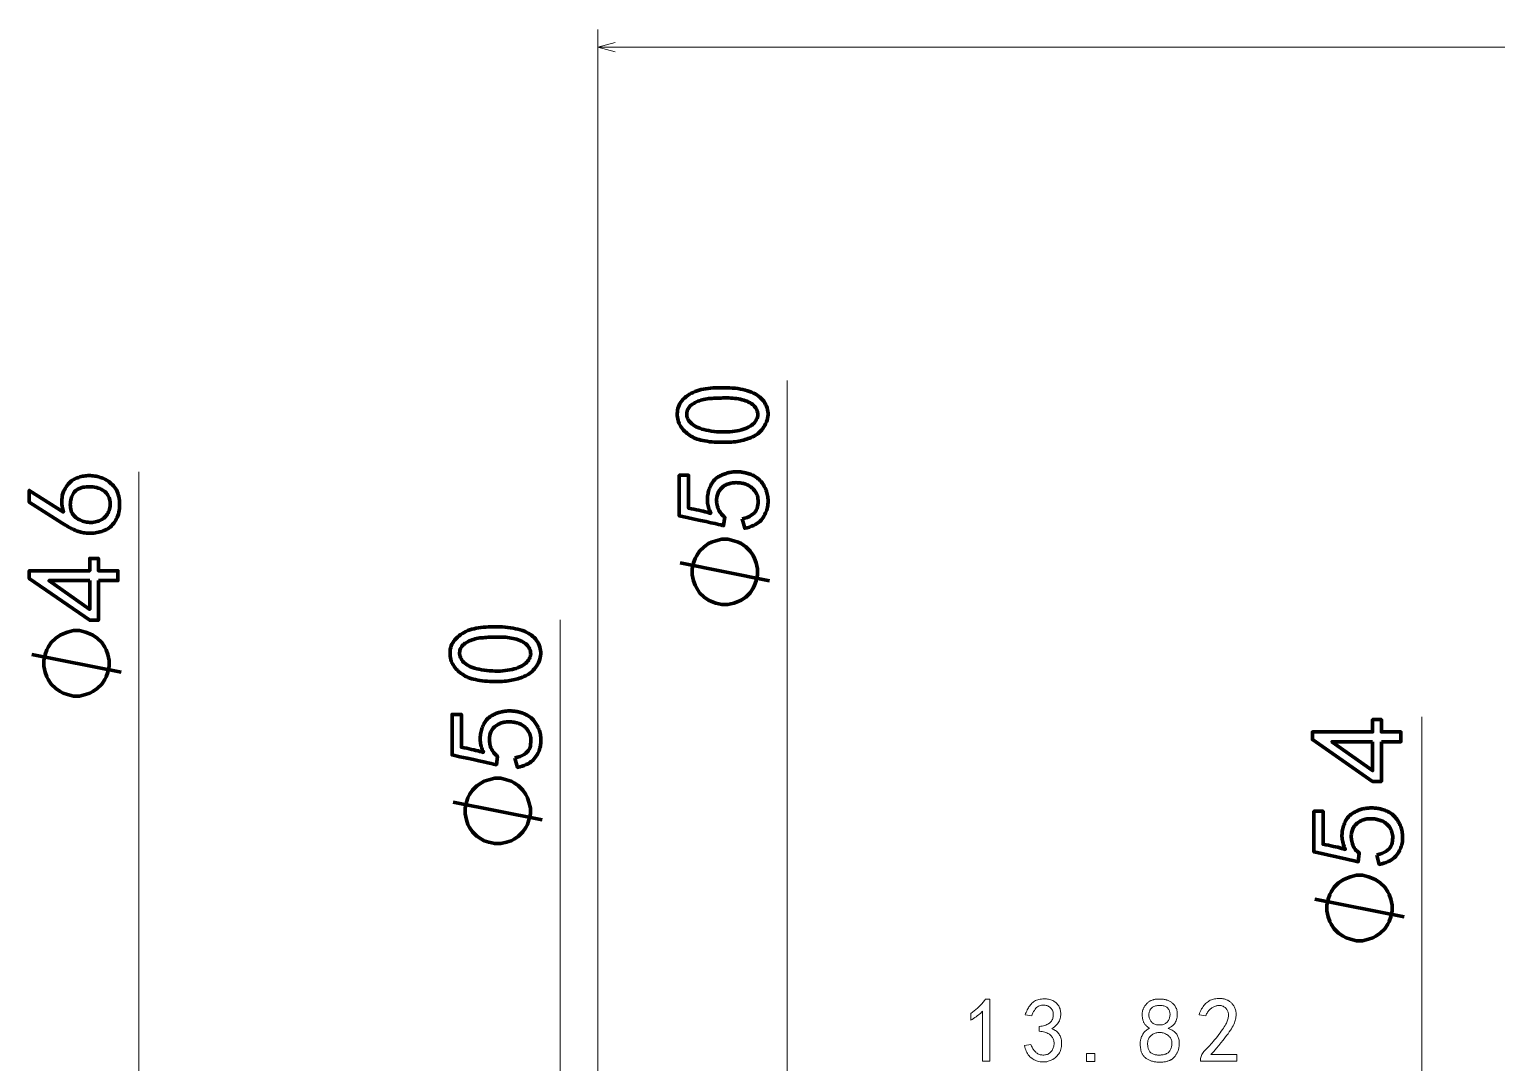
# Model space of a CAD drawing. Extents: x 28 to 1105, y 59 to 824.
# Drawn here: x 28.2 to 192.8, y 533.9 to 649.8 of the extents above; entities that cross this region are included whole.
import ezdxf

# ---------------------------------------------------------------- set-up
doc = ezdxf.new("R2010")
doc.units = 0

msp = doc.modelspace()

# ---------------------------------------------------------------- linework, layer by layer
at = {"color": 7, "lineweight": 13}
for p, q in [((92.01, 503.93), (92.01, 649.84)), ((92.01, 647.84), (342.01, 647.84)), ((113.25, 449.93), (113.25, 610.43)), ((40.51, 451.93), (40.51, 600.18)), ((87.76, 449.93), (87.76, 583.61)), ((184.45, 447.93), (184.45, 572.72))]:
    msp.add_line(p, q, dxfattribs=at)
msp.add_lwpolyline([(93.94, 648.36), (92.01, 647.84), (93.94, 647.32)], dxfattribs=at)
at = {"color": 7, "lineweight": 70}
for points in [[(105.39, 603.52), (105.09, 603.54), (104.8, 603.56), (104.53, 603.58), (104.26, 603.62), (104.01, 603.66), (103.78, 603.7), (103.55, 603.76), (103.34, 603.82), (103.15, 603.88), (102.96, 603.95), (102.78, 604.03), (102.61, 604.12), (102.45, 604.21), (102.29, 604.31), (102.14, 604.41), (102, 604.52), (101.86, 604.64), (101.73, 604.76), (101.6, 604.89), (101.49, 605.02), (101.38, 605.17), (101.28, 605.31), (101.19, 605.47), (101.12, 605.63), (101.05, 605.8), (101, 605.97), (100.96, 606.15), (100.93, 606.34), (100.91, 606.53), (100.91, 606.73), (100.92, 606.93), (100.94, 607.12), (100.98, 607.31), (101.04, 607.5), (101.12, 607.68), (101.21, 607.85), (101.32, 608.02), (101.44, 608.18), (101.59, 608.34), (101.75, 608.49), (101.92, 608.64), (102.1, 608.77), (102.29, 608.9), (102.49, 609.01), (102.69, 609.11), (102.91, 609.21), (103.13, 609.29), (103.36, 609.36), (103.61, 609.42), (103.86, 609.47), (104.11, 609.52), (104.38, 609.55), (104.65, 609.58), (104.93, 609.61), (105.22, 609.63), (105.52, 609.64), (105.82, 609.64), (106.13, 609.64), (106.45, 609.63), (106.77, 609.62), (107.1, 609.6), (107.41, 609.57), (107.71, 609.53), (108, 609.48), (108.27, 609.43), (108.53, 609.37), (108.78, 609.3), (109.02, 609.22), (109.25, 609.14), (109.46, 609.04), (109.66, 608.94), (109.85, 608.82), (110.03, 608.7), (110.19, 608.57), (110.34, 608.43), (110.48, 608.27), (110.61, 608.11), (110.72, 607.94), (110.82, 607.76), (110.91, 607.57), (110.98, 607.37), (111.03, 607.17), (111.07, 606.98), (111.09, 606.78), (111.09, 606.58), (111.07, 606.39), (111.04, 606.19), (110.98, 605.99), (110.91, 605.8), (110.82, 605.6), (110.72, 605.41), (110.61, 605.23), (110.5, 605.06), (110.38, 604.91), (110.25, 604.76), (110.12, 604.63), (109.98, 604.51), (109.83, 604.4), (109.68, 604.3), (109.52, 604.21), (109.36, 604.14), (109.19, 604.06), (109.03, 603.99), (108.86, 603.93), (108.69, 603.87), (108.52, 603.81), (108.35, 603.76), (108.17, 603.71), (107.99, 603.67), (107.82, 603.64), (107.63, 603.6), (107.43, 603.58), (107.22, 603.55), (107, 603.53), (106.76, 603.52), (106.51, 603.51), (106.25, 603.51), (105.97, 603.51), (105.69, 603.51)], [(105.04, 604.73), (105.36, 604.7), (105.66, 604.68), (105.96, 604.67), (106.26, 604.67), (106.54, 604.68), (106.82, 604.69), (107.1, 604.72), (107.36, 604.75), (107.62, 604.8), (107.87, 604.85), (108.11, 604.91), (108.34, 604.98), (108.55, 605.06), (108.75, 605.14), (108.94, 605.23), (109.1, 605.33), (109.26, 605.44), (109.4, 605.55), (109.52, 605.67), (109.64, 605.8), (109.73, 605.94), (109.81, 606.07), (109.87, 606.21), (109.92, 606.34), (109.95, 606.48), (109.96, 606.61), (109.95, 606.75), (109.93, 606.89), (109.89, 607.02), (109.84, 607.16), (109.77, 607.3), (109.69, 607.42), (109.59, 607.54), (109.48, 607.66), (109.36, 607.76), (109.23, 607.86), (109.08, 607.95), (108.92, 608.03), (108.75, 608.11), (108.57, 608.17), (108.37, 608.23), (108.18, 608.29), (107.98, 608.34), (107.78, 608.38), (107.57, 608.41), (107.36, 608.44), (107.15, 608.46), (106.93, 608.48), (106.71, 608.49), (106.49, 608.49), (106.26, 608.49), (106.04, 608.49), (105.83, 608.48), (105.62, 608.48), (105.41, 608.47), (105.21, 608.46), (105.01, 608.45), (104.81, 608.44), (104.62, 608.42), (104.43, 608.41), (104.25, 608.38), (104.07, 608.36), (103.89, 608.32), (103.72, 608.28), (103.55, 608.23), (103.39, 608.18), (103.22, 608.11), (103.07, 608.04), (102.91, 607.97), (102.76, 607.88), (102.61, 607.8), (102.49, 607.7), (102.37, 607.6), (102.27, 607.49), (102.19, 607.38), (102.12, 607.26), (102.06, 607.14), (102.02, 607.01), (101.99, 606.87), (101.98, 606.73), (101.98, 606.59), (102, 606.45), (102.03, 606.31), (102.08, 606.18), (102.14, 606.05), (102.22, 605.92), (102.32, 605.8), (102.43, 605.68), (102.56, 605.57), (102.7, 605.46), (102.86, 605.35), (103.03, 605.25), (103.23, 605.16), (103.43, 605.08), (103.66, 605), (103.9, 604.93), (104.16, 604.87), (104.44, 604.82), (104.73, 604.77)], [(34.78, 593.32), (34.62, 593.33), (34.46, 593.35), (34.3, 593.37), (34.15, 593.4), (34.01, 593.43), (33.87, 593.46), (33.74, 593.5), (33.61, 593.54), (33.49, 593.59), (33.37, 593.64), (33.25, 593.69), (33.12, 593.75), (32.99, 593.82), (32.86, 593.89), (32.72, 593.96), (32.57, 594.04), (32.42, 594.13), (32.26, 594.22), (32.09, 594.32), (31.92, 594.42), (28.22, 596.79), (28.22, 598.12), (32.04, 595.69), (31.97, 596), (31.91, 596.29), (31.88, 596.57), (31.86, 596.84), (31.86, 597.09), (31.89, 597.33), (31.92, 597.56), (31.98, 597.78), (32.06, 597.98), (32.15, 598.18), (32.26, 598.35), (32.37, 598.52), (32.48, 598.68), (32.59, 598.82), (32.71, 598.95), (32.83, 599.07), (32.95, 599.17), (33.08, 599.27), (33.21, 599.35), (33.34, 599.42), (33.47, 599.48), (33.61, 599.53), (33.75, 599.58), (33.89, 599.63), (34.03, 599.66), (34.18, 599.7), (34.33, 599.72), (34.48, 599.74), (34.63, 599.76), (34.78, 599.77), (34.94, 599.77), (35.09, 599.77), (35.25, 599.76), (35.4, 599.74), (35.56, 599.72), (35.71, 599.7), (35.86, 599.66), (36.01, 599.63), (36.16, 599.58), (36.32, 599.53), (36.46, 599.48), (36.61, 599.41), (36.75, 599.34), (36.89, 599.26), (37.03, 599.17), (37.16, 599.08), (37.3, 598.97), (37.42, 598.86), (37.55, 598.74), (37.67, 598.61), (37.79, 598.47), (37.89, 598.32), (37.99, 598.16), (38.07, 597.99), (38.14, 597.81), (38.2, 597.62), (38.25, 597.42), (38.29, 597.21), (38.32, 596.99), (38.34, 596.76), (38.34, 596.53), (38.34, 596.3), (38.32, 596.08), (38.3, 595.87), (38.26, 595.66), (38.21, 595.46), (38.15, 595.27), (38.08, 595.09), (38, 594.91), (37.9, 594.74), (37.8, 594.57), (37.69, 594.42), (37.57, 594.28), (37.45, 594.15), (37.31, 594.03), (37.17, 593.92), (37.02, 593.82), (36.86, 593.73), (36.69, 593.65), (36.52, 593.58), (36.34, 593.52), (36.16, 593.47), (35.99, 593.42), (35.81, 593.39), (35.64, 593.36), (35.46, 593.33), (35.29, 593.32), (35.12, 593.31), (34.95, 593.31)], [(108.19, 594.91), (108.49, 594.99), (108.76, 595.09), (109, 595.2), (109.22, 595.32), (109.4, 595.46), (109.56, 595.6), (109.7, 595.76), (109.8, 595.93), (109.88, 596.1), (109.93, 596.3), (109.95, 596.49), (109.97, 596.67), (109.98, 596.85), (109.98, 597.02), (109.96, 597.18), (109.94, 597.34), (109.9, 597.49), (109.85, 597.63), (109.79, 597.76), (109.72, 597.88), (109.65, 598), (109.56, 598.11), (109.48, 598.22), (109.39, 598.32), (109.29, 598.41), (109.19, 598.49), (109.08, 598.56), (108.97, 598.63), (108.86, 598.7), (108.74, 598.75), (108.62, 598.8), (108.49, 598.84), (108.36, 598.88), (108.23, 598.91), (108.1, 598.94), (107.96, 598.96), (107.82, 598.97), (107.68, 598.98), (107.53, 598.99), (107.38, 598.98), (107.23, 598.97), (107.09, 598.96), (106.95, 598.93), (106.82, 598.9), (106.69, 598.87), (106.56, 598.82), (106.44, 598.77), (106.33, 598.71), (106.22, 598.65), (106.11, 598.58), (106.01, 598.5), (105.92, 598.42), (105.83, 598.33), (105.75, 598.25), (105.68, 598.15), (105.61, 598.05), (105.55, 597.95), (105.5, 597.85), (105.45, 597.74), (105.42, 597.62), (105.39, 597.51), (105.36, 597.39), (105.34, 597.27), (105.33, 597.14), (105.33, 597.01), (105.33, 596.88), (105.34, 596.74), (105.36, 596.61), (105.39, 596.47), (105.42, 596.32), (105.46, 596.18), (105.5, 596.05), (105.56, 595.91), (105.63, 595.79), (105.71, 595.67), (105.79, 595.55), (105.89, 595.44), (105.99, 595.33), (106.1, 595.23), (106.23, 595.14), (106.11, 594.16), (106, 594.19), (105.8, 594.24), (105.52, 594.3), (105.15, 594.39), (104.69, 594.49), (104.15, 594.61), (103.53, 594.74), (102.82, 594.9), (102.02, 595.07), (101.14, 595.25), (101.14, 599.82), (102.18, 599.82), (102.18, 596.12), (102.49, 596.06), (102.78, 596.01), (103.06, 595.95), (103.33, 595.89), (103.58, 595.83), (103.82, 595.78), (104.05, 595.72), (104.27, 595.66), (104.47, 595.6), (104.67, 595.54), (104.59, 595.72), (104.52, 595.89), (104.46, 596.05), (104.41, 596.22), (104.37, 596.38), (104.34, 596.54), (104.31, 596.7), (104.3, 596.86), (104.29, 597.01), (104.29, 597.16), (104.3, 597.31), (104.31, 597.46), (104.33, 597.61), (104.36, 597.75), (104.39, 597.9), (104.43, 598.04), (104.47, 598.19), (104.52, 598.33), (104.58, 598.47), (104.64, 598.61), (104.7, 598.74), (104.77, 598.87), (104.85, 598.99), (104.93, 599.1), (105.01, 599.21), (105.1, 599.3), (105.19, 599.39), (105.29, 599.48), (105.4, 599.55), (105.5, 599.62), (105.61, 599.68), (105.72, 599.74), (105.83, 599.79), (105.94, 599.85), (106.05, 599.89), (106.16, 599.94), (106.27, 599.98), (106.38, 600.02), (106.49, 600.05), (106.6, 600.08), (106.71, 600.11), (106.82, 600.13), (106.94, 600.15), (107.05, 600.17), (107.17, 600.18), (107.29, 600.19), (107.41, 600.2), (107.54, 600.2), (107.66, 600.2), (107.79, 600.2), (107.91, 600.19), (108.04, 600.18), (108.17, 600.16), (108.3, 600.14), (108.43, 600.12), (108.56, 600.09), (108.69, 600.06), (108.82, 600.02), (108.95, 599.98), (109.09, 599.94), (109.22, 599.89), (109.34, 599.84), (109.47, 599.78), (109.58, 599.71), (109.69, 599.65), (109.8, 599.58), (109.9, 599.5), (110, 599.42), (110.1, 599.33), (110.19, 599.24), (110.27, 599.15), (110.35, 599.05), (110.43, 598.95), (110.5, 598.84), (110.58, 598.73), (110.64, 598.62), (110.71, 598.5), (110.77, 598.37), (110.83, 598.25), (110.88, 598.12), (110.93, 597.98), (110.97, 597.84), (111.01, 597.7), (111.04, 597.55), (111.06, 597.4), (111.08, 597.25), (111.09, 597.09), (111.09, 596.92), (111.09, 596.76), (111.08, 596.58), (111.06, 596.41), (111.04, 596.24), (111, 596.07), (110.95, 595.9), (110.89, 595.74), (110.82, 595.58), (110.75, 595.41), (110.66, 595.25), (110.56, 595.09), (110.45, 594.94), (110.32, 594.79), (110.18, 594.64), (110.03, 594.51), (109.85, 594.39), (109.67, 594.28), (109.46, 594.18), (109.24, 594.09), (109, 594), (108.75, 593.93), (108.48, 593.87)], [(36.69, 595.11), (36.8, 595.22), (36.89, 595.33), (36.98, 595.46), (37.05, 595.58), (37.12, 595.72), (37.17, 595.86), (37.22, 596.01), (37.25, 596.17), (37.28, 596.33), (37.3, 596.5), (37.3, 596.67), (37.29, 596.83), (37.27, 596.99), (37.23, 597.15), (37.18, 597.29), (37.12, 597.44), (37.04, 597.57), (36.95, 597.7), (36.84, 597.83), (36.72, 597.94), (36.59, 598.05), (36.44, 598.15), (36.29, 598.24), (36.12, 598.31), (35.94, 598.38), (35.75, 598.43), (35.55, 598.47), (35.33, 598.5), (35.11, 598.52), (34.87, 598.52), (34.63, 598.52), (34.41, 598.49), (34.21, 598.46), (34.02, 598.41), (33.84, 598.34), (33.68, 598.26), (33.54, 598.17), (33.41, 598.06), (33.29, 597.94), (33.19, 597.8), (33.11, 597.65), (33.03, 597.5), (32.97, 597.35), (32.92, 597.19), (32.88, 597.03), (32.85, 596.87), (32.83, 596.7), (32.82, 596.53), (32.83, 596.36), (32.85, 596.18), (32.88, 596.01), (32.92, 595.84), (32.97, 595.69), (33.04, 595.54), (33.12, 595.41), (33.21, 595.28), (33.32, 595.17), (33.44, 595.06), (33.57, 594.97), (33.71, 594.88), (33.87, 594.8), (34.02, 594.74), (34.17, 594.68), (34.33, 594.63), (34.49, 594.59), (34.65, 594.56), (34.81, 594.54), (34.97, 594.53), (35.14, 594.53), (35.3, 594.53), (35.47, 594.55), (35.63, 594.58), (35.78, 594.61), (35.93, 594.65), (36.07, 594.71), (36.21, 594.77), (36.34, 594.84), (36.46, 594.92), (36.58, 595.01)], [(106.25, 592.64), (105.92, 592.64), (105.25, 592.47), (104.75, 592.3), (104.42, 592.14), (103.92, 591.8), (103.42, 591.3), (103.09, 590.8), (102.92, 590.47), (102.75, 589.97), (102.59, 589.3), (102.59, 588.97), (102.59, 588.64), (102.75, 587.97), (102.92, 587.47), (103.09, 587.14), (103.42, 586.64), (103.92, 586.14), (104.42, 585.8), (104.75, 585.64), (105.25, 585.47), (105.92, 585.3), (106.25, 585.3), (106.59, 585.3), (107.25, 585.47), (107.75, 585.64), (108.09, 585.8), (108.59, 586.14), (109.09, 586.64), (109.42, 587.14), (109.59, 587.47), (109.75, 587.97), (109.92, 588.64), (109.92, 588.97), (109.92, 589.3), (109.75, 589.97), (109.59, 590.47), (109.42, 590.8), (109.09, 591.3), (108.59, 591.8), (108.09, 592.14), (107.75, 592.3), (107.25, 592.47), (106.59, 592.64)], [(35.97, 588), (35.97, 583.55), (34.99, 583.55), (28.22, 588.23), (28.22, 589.1), (34.99, 589.1), (34.99, 590.49), (35.97, 590.49), (35.97, 589.1), (38.16, 589.1), (38.16, 588)], [(34.99, 588), (30.42, 588), (34.99, 584.77)], [(79.9, 576.69), (79.6, 576.71), (79.31, 576.73), (79.03, 576.76), (78.77, 576.79), (78.52, 576.83), (78.29, 576.88), (78.06, 576.93), (77.85, 576.99), (77.65, 577.05), (77.47, 577.13), (77.29, 577.2), (77.12, 577.29), (76.96, 577.38), (76.8, 577.48), (76.65, 577.58), (76.51, 577.69), (76.37, 577.81), (76.24, 577.93), (76.11, 578.06), (75.99, 578.2), (75.88, 578.34), (75.79, 578.49), (75.7, 578.64), (75.62, 578.8), (75.56, 578.97), (75.51, 579.14), (75.47, 579.32), (75.44, 579.51), (75.42, 579.7), (75.42, 579.9), (75.43, 580.1), (75.45, 580.3), (75.49, 580.48), (75.55, 580.67), (75.63, 580.85), (75.72, 581.02), (75.83, 581.19), (75.95, 581.35), (76.1, 581.51), (76.25, 581.66), (76.43, 581.81), (76.61, 581.94), (76.8, 582.07), (76.99, 582.18), (77.2, 582.29), (77.42, 582.38), (77.64, 582.46), (77.87, 582.53), (78.11, 582.6), (78.36, 582.65), (78.62, 582.69), (78.89, 582.73), (79.16, 582.76), (79.44, 582.78), (79.73, 582.8), (80.03, 582.81), (80.33, 582.81), (80.64, 582.81), (80.96, 582.81), (81.28, 582.79), (81.61, 582.77), (81.92, 582.74), (82.22, 582.7), (82.5, 582.66), (82.78, 582.6), (83.04, 582.54), (83.29, 582.47), (83.53, 582.39), (83.76, 582.31), (83.97, 582.21), (84.17, 582.11), (84.36, 582), (84.54, 581.87), (84.7, 581.74), (84.85, 581.6), (84.99, 581.45), (85.12, 581.28), (85.23, 581.11), (85.33, 580.93), (85.42, 580.74), (85.49, 580.54), (85.54, 580.35), (85.58, 580.15), (85.6, 579.95), (85.6, 579.76), (85.58, 579.56), (85.54, 579.36), (85.49, 579.17), (85.42, 578.97), (85.33, 578.77), (85.23, 578.58), (85.12, 578.4), (85.01, 578.24), (84.89, 578.08), (84.76, 577.94), (84.63, 577.8), (84.49, 577.68), (84.34, 577.57), (84.19, 577.47), (84.03, 577.39), (83.87, 577.31), (83.7, 577.23), (83.54, 577.16), (83.37, 577.1), (83.2, 577.04), (83.03, 576.98), (82.85, 576.93), (82.68, 576.89), (82.5, 576.85), (82.32, 576.81), (82.14, 576.78), (81.94, 576.75), (81.73, 576.73), (81.51, 576.71), (81.27, 576.69), (81.02, 576.68), (80.76, 576.68), (80.48, 576.68), (80.2, 576.68)], [(33.51, 582.38), (33.18, 582.38), (32.51, 582.21), (32.01, 582.04), (31.68, 581.88), (31.18, 581.54), (30.68, 581.04), (30.34, 580.54), (30.18, 580.21), (30.01, 579.71), (29.84, 579.04), (29.84, 578.71), (29.84, 578.38), (30.01, 577.71), (30.18, 577.21), (30.34, 576.88), (30.68, 576.38), (31.18, 575.88), (31.68, 575.54), (32.01, 575.38), (32.51, 575.21), (33.18, 575.04), (33.51, 575.04), (33.84, 575.04), (34.51, 575.21), (35.01, 575.38), (35.34, 575.54), (35.84, 575.88), (36.34, 576.38), (36.68, 576.88), (36.84, 577.21), (37.01, 577.71), (37.18, 578.38), (37.18, 578.71), (37.18, 579.04), (37.01, 579.71), (36.84, 580.21), (36.68, 580.54), (36.34, 581.04), (35.84, 581.54), (35.34, 581.88), (35.01, 582.04), (34.51, 582.21), (33.84, 582.38)], [(79.55, 577.91), (79.86, 577.88), (80.17, 577.86), (80.47, 577.84), (80.77, 577.84), (81.05, 577.85), (81.33, 577.87), (81.61, 577.89), (81.87, 577.93), (82.13, 577.97), (82.38, 578.02), (82.62, 578.08), (82.85, 578.15), (83.06, 578.23), (83.26, 578.31), (83.44, 578.41), (83.61, 578.5), (83.77, 578.61), (83.91, 578.73), (84.03, 578.85), (84.15, 578.98), (84.24, 579.11), (84.32, 579.24), (84.38, 579.38), (84.43, 579.51), (84.46, 579.65), (84.47, 579.78), (84.46, 579.92), (84.44, 580.06), (84.4, 580.2), (84.35, 580.33), (84.28, 580.47), (84.19, 580.6), (84.1, 580.72), (83.99, 580.83), (83.87, 580.93), (83.74, 581.03), (83.59, 581.12), (83.43, 581.2), (83.26, 581.28), (83.08, 581.35), (82.88, 581.41), (82.69, 581.46), (82.49, 581.51), (82.28, 581.55), (82.08, 581.58), (81.87, 581.61), (81.66, 581.64), (81.44, 581.65), (81.22, 581.66), (80.99, 581.66), (80.77, 581.66), (80.55, 581.66), (80.34, 581.66), (80.13, 581.65), (79.92, 581.64), (79.71, 581.63), (79.52, 581.62), (79.32, 581.61), (79.13, 581.59), (78.94, 581.58), (78.76, 581.56), (78.58, 581.53), (78.4, 581.49), (78.23, 581.45), (78.06, 581.4), (77.9, 581.35), (77.73, 581.29), (77.57, 581.22), (77.42, 581.14), (77.27, 581.06), (77.12, 580.97), (76.99, 580.87), (76.88, 580.77), (76.78, 580.66), (76.7, 580.55), (76.62, 580.43), (76.57, 580.31), (76.53, 580.18), (76.5, 580.04), (76.49, 579.9), (76.49, 579.76), (76.51, 579.62), (76.54, 579.48), (76.59, 579.35), (76.65, 579.22), (76.73, 579.1), (76.83, 578.97), (76.94, 578.86), (77.07, 578.74), (77.21, 578.63), (77.37, 578.52), (77.54, 578.42), (77.73, 578.33), (77.94, 578.25), (78.17, 578.17), (78.41, 578.11), (78.67, 578.04), (78.95, 577.99), (79.24, 577.95)], [(82.7, 568.08), (83, 568.17), (83.27, 568.27), (83.51, 568.38), (83.73, 568.5), (83.91, 568.63), (84.07, 568.77), (84.21, 568.93), (84.31, 569.1), (84.39, 569.28), (84.43, 569.47), (84.46, 569.66), (84.48, 569.85), (84.49, 570.02), (84.48, 570.19), (84.47, 570.36), (84.44, 570.51), (84.41, 570.66), (84.36, 570.8), (84.3, 570.93), (84.23, 571.06), (84.15, 571.18), (84.07, 571.29), (83.99, 571.39), (83.89, 571.49), (83.8, 571.58), (83.7, 571.66), (83.59, 571.74), (83.48, 571.81), (83.37, 571.87), (83.25, 571.92), (83.13, 571.97), (83, 572.02), (82.87, 572.05), (82.74, 572.09), (82.61, 572.11), (82.47, 572.13), (82.33, 572.15), (82.19, 572.16), (82.04, 572.16), (81.89, 572.16), (81.74, 572.15), (81.6, 572.13), (81.46, 572.11), (81.33, 572.08), (81.2, 572.04), (81.07, 572), (80.95, 571.94), (80.84, 571.89), (80.73, 571.82), (80.62, 571.75), (80.52, 571.67), (80.42, 571.59), (80.34, 571.51), (80.26, 571.42), (80.19, 571.32), (80.12, 571.23), (80.06, 571.13), (80.01, 571.02), (79.96, 570.91), (79.93, 570.8), (79.89, 570.68), (79.87, 570.56), (79.85, 570.44), (79.84, 570.31), (79.84, 570.18), (79.84, 570.05), (79.85, 569.92), (79.87, 569.78), (79.89, 569.64), (79.93, 569.5), (79.96, 569.35), (80.01, 569.22), (80.07, 569.09), (80.14, 568.96), (80.21, 568.84), (80.3, 568.72), (80.39, 568.61), (80.5, 568.51), (80.61, 568.41), (80.73, 568.31), (80.62, 567.33), (80.51, 567.36), (80.31, 567.41), (80.03, 567.48), (79.66, 567.56), (79.2, 567.66), (78.66, 567.78), (78.04, 567.92), (77.33, 568.07), (76.53, 568.24), (75.65, 568.43), (75.65, 572.99), (76.69, 572.99), (76.69, 569.29), (76.99, 569.24), (77.29, 569.18), (77.57, 569.12), (77.84, 569.06), (78.09, 569.01), (78.33, 568.95), (78.56, 568.89), (78.78, 568.83), (78.98, 568.77), (79.17, 568.72), (79.1, 568.89), (79.03, 569.06), (78.97, 569.23), (78.92, 569.39), (78.88, 569.55), (78.84, 569.71), (78.82, 569.87), (78.8, 570.03), (78.8, 570.18), (78.8, 570.33), (78.81, 570.48), (78.82, 570.63), (78.84, 570.78), (78.87, 570.93), (78.9, 571.07), (78.94, 571.22), (78.98, 571.36), (79.03, 571.5), (79.08, 571.64), (79.15, 571.78), (79.21, 571.91), (79.28, 572.04), (79.36, 572.16), (79.44, 572.27), (79.52, 572.38), (79.61, 572.48), (79.7, 572.57), (79.8, 572.65), (79.9, 572.72), (80.01, 572.79), (80.12, 572.85), (80.23, 572.91), (80.34, 572.97), (80.45, 573.02), (80.56, 573.07), (80.67, 573.11), (80.78, 573.15), (80.89, 573.19), (81, 573.22), (81.11, 573.25), (81.22, 573.28), (81.33, 573.3), (81.45, 573.32), (81.56, 573.34), (81.68, 573.35), (81.8, 573.36), (81.92, 573.37), (82.04, 573.37), (82.17, 573.37), (82.3, 573.37), (82.42, 573.36), (82.55, 573.35), (82.68, 573.33), (82.81, 573.31), (82.94, 573.29), (83.07, 573.26), (83.2, 573.23), (83.33, 573.19), (83.46, 573.15), (83.6, 573.11), (83.73, 573.06), (83.85, 573.01), (83.97, 572.95), (84.09, 572.89), (84.2, 572.82), (84.31, 572.75), (84.41, 572.67), (84.51, 572.59), (84.61, 572.51), (84.69, 572.42), (84.78, 572.32), (84.86, 572.22), (84.94, 572.12), (85.01, 572.01), (85.08, 571.9), (85.15, 571.79), (85.22, 571.67), (85.28, 571.55), (85.33, 571.42), (85.39, 571.29), (85.44, 571.15), (85.48, 571.01), (85.52, 570.87), (85.55, 570.72), (85.57, 570.57), (85.59, 570.42), (85.6, 570.26), (85.6, 570.1), (85.6, 569.93), (85.59, 569.76), (85.57, 569.58), (85.55, 569.41), (85.51, 569.24), (85.46, 569.08), (85.4, 568.91), (85.33, 568.75), (85.25, 568.59), (85.16, 568.42), (85.06, 568.27), (84.95, 568.11), (84.83, 567.96), (84.69, 567.82), (84.53, 567.69), (84.36, 567.56), (84.17, 567.45), (83.97, 567.35), (83.75, 567.26), (83.51, 567.18), (83.26, 567.1), (82.99, 567.04)], [(179.9, 569.92), (179.9, 565.46), (178.92, 565.46), (172.16, 570.15), (172.16, 571.01), (178.92, 571.01), (178.92, 572.4), (179.9, 572.4), (179.9, 571.01), (182.1, 571.01), (182.1, 569.92)], [(178.92, 569.92), (174.35, 569.92), (178.92, 566.68)], [(80.76, 565.81), (80.43, 565.81), (79.76, 565.64), (79.26, 565.48), (78.93, 565.31), (78.43, 564.98), (77.93, 564.48), (77.6, 563.98), (77.43, 563.64), (77.26, 563.14), (77.1, 562.48), (77.1, 562.14), (77.1, 561.81), (77.26, 561.14), (77.43, 560.64), (77.6, 560.31), (77.93, 559.81), (78.43, 559.31), (78.93, 558.98), (79.26, 558.81), (79.76, 558.64), (80.43, 558.48), (80.76, 558.48), (81.1, 558.48), (81.76, 558.64), (82.26, 558.81), (82.6, 558.98), (83.1, 559.31), (83.6, 559.81), (83.93, 560.31), (84.1, 560.64), (84.26, 561.14), (84.43, 561.81), (84.43, 562.14), (84.43, 562.48), (84.26, 563.14), (84.1, 563.64), (83.93, 563.98), (83.6, 564.48), (83.1, 564.98), (82.6, 565.31), (82.26, 565.48), (81.76, 565.64), (81.1, 565.81)], [(179.38, 557.2), (179.68, 557.29), (179.95, 557.38), (180.19, 557.49), (180.41, 557.61), (180.6, 557.75), (180.76, 557.89), (180.89, 558.05), (180.99, 558.22), (181.07, 558.39), (181.12, 558.59), (181.15, 558.78), (181.16, 558.96), (181.17, 559.14), (181.17, 559.31), (181.15, 559.47), (181.13, 559.63), (181.09, 559.78), (181.04, 559.92), (180.98, 560.05), (180.92, 560.18), (180.84, 560.29), (180.76, 560.4), (180.67, 560.51), (180.58, 560.61), (180.48, 560.7), (180.38, 560.78), (180.28, 560.86), (180.17, 560.92), (180.05, 560.99), (179.93, 561.04), (179.81, 561.09), (179.68, 561.13), (179.56, 561.17), (179.42, 561.2), (179.29, 561.23), (179.15, 561.25), (179.01, 561.26), (178.87, 561.27), (178.72, 561.28), (178.57, 561.27), (178.43, 561.26), (178.28, 561.25), (178.14, 561.22), (178.01, 561.19), (177.88, 561.16), (177.76, 561.11), (177.64, 561.06), (177.52, 561.01), (177.41, 560.94), (177.3, 560.87), (177.2, 560.79), (177.11, 560.71), (177.02, 560.63), (176.94, 560.54), (176.87, 560.44), (176.8, 560.35), (176.74, 560.24), (176.69, 560.14), (176.65, 560.03), (176.61, 559.92), (176.58, 559.8), (176.55, 559.68), (176.54, 559.56), (176.53, 559.43), (176.52, 559.3), (176.53, 559.17), (176.54, 559.04), (176.55, 558.9), (176.58, 558.76), (176.61, 558.61), (176.65, 558.47), (176.7, 558.34), (176.75, 558.2), (176.82, 558.08), (176.9, 557.96), (176.98, 557.84), (177.08, 557.73), (177.18, 557.62), (177.3, 557.52), (177.42, 557.43), (177.3, 556.45), (177.19, 556.48), (176.99, 556.53), (176.71, 556.59), (176.34, 556.68), (175.89, 556.78), (175.35, 556.9), (174.72, 557.03), (174.01, 557.19), (173.21, 557.36), (172.33, 557.55), (172.33, 562.11), (173.37, 562.11), (173.37, 558.41), (173.68, 558.35), (173.97, 558.3), (174.25, 558.24), (174.52, 558.18), (174.77, 558.12), (175.02, 558.07), (175.25, 558.01), (175.46, 557.95), (175.67, 557.89), (175.86, 557.83), (175.78, 558.01), (175.71, 558.18), (175.65, 558.34), (175.6, 558.51), (175.56, 558.67), (175.53, 558.83), (175.5, 558.99), (175.49, 559.15), (175.48, 559.3), (175.48, 559.45), (175.49, 559.6), (175.5, 559.75), (175.52, 559.9), (175.55, 560.04), (175.58, 560.19), (175.62, 560.33), (175.66, 560.48), (175.71, 560.62), (175.77, 560.76), (175.83, 560.9), (175.89, 561.03), (175.96, 561.16), (176.04, 561.28), (176.12, 561.39), (176.2, 561.5), (176.29, 561.59), (176.39, 561.68), (176.49, 561.77), (176.59, 561.84), (176.7, 561.91), (176.81, 561.97), (176.92, 562.03), (177.02, 562.08), (177.13, 562.14), (177.24, 562.18), (177.35, 562.23), (177.46, 562.27), (177.57, 562.31), (177.68, 562.34), (177.79, 562.37), (177.9, 562.4), (178.02, 562.42), (178.13, 562.44), (178.25, 562.46), (178.36, 562.47), (178.48, 562.48), (178.6, 562.49), (178.73, 562.49), (178.85, 562.49), (178.98, 562.49), (179.11, 562.48), (179.23, 562.47), (179.36, 562.45), (179.49, 562.43), (179.62, 562.41), (179.75, 562.38), (179.88, 562.35), (180.01, 562.31), (180.15, 562.27), (180.28, 562.23), (180.41, 562.18), (180.54, 562.13), (180.66, 562.07), (180.77, 562.01), (180.89, 561.94), (180.99, 561.87), (181.1, 561.79), (181.19, 561.71), (181.29, 561.62), (181.38, 561.53), (181.46, 561.44), (181.54, 561.34), (181.62, 561.24), (181.7, 561.13), (181.77, 561.02), (181.84, 560.91), (181.9, 560.79), (181.96, 560.66), (182.02, 560.54), (182.07, 560.41), (182.12, 560.27), (182.16, 560.13), (182.2, 559.99), (182.23, 559.84), (182.25, 559.69), (182.27, 559.54), (182.28, 559.38), (182.28, 559.21), (182.28, 559.05), (182.27, 558.87), (182.26, 558.7), (182.23, 558.53), (182.19, 558.36), (182.14, 558.19), (182.09, 558.03), (182.02, 557.87), (181.94, 557.7), (181.85, 557.54), (181.75, 557.38), (181.64, 557.23), (181.51, 557.08), (181.37, 556.93), (181.22, 556.8), (181.05, 556.68), (180.86, 556.57), (180.65, 556.47), (180.43, 556.38), (180.19, 556.29), (179.94, 556.22), (179.67, 556.16)], [(177.45, 554.93), (177.11, 554.93), (176.45, 554.76), (175.95, 554.59), (175.61, 554.43), (175.11, 554.09), (174.61, 553.59), (174.28, 553.09), (174.11, 552.76), (173.95, 552.26), (173.78, 551.59), (173.78, 551.26), (173.78, 550.93), (173.95, 550.26), (174.11, 549.76), (174.28, 549.43), (174.61, 548.93), (175.11, 548.43), (175.61, 548.09), (175.95, 547.93), (176.45, 547.76), (177.11, 547.59), (177.45, 547.59), (177.78, 547.59), (178.45, 547.76), (178.95, 547.93), (179.28, 548.09), (179.78, 548.43), (180.28, 548.93), (180.61, 549.43), (180.78, 549.76), (180.95, 550.26), (181.11, 550.93), (181.11, 551.26), (181.11, 551.59), (180.95, 552.26), (180.78, 552.76), (180.61, 553.09), (180.28, 553.59), (179.78, 554.09), (179.28, 554.43), (178.95, 554.59), (178.45, 554.76), (177.78, 554.93)]]:
    msp.add_lwpolyline(points, close=True, dxfattribs=at)
for points in [[(111.25, 587.97), (101.25, 589.97)], [(38.51, 577.71), (28.51, 579.71)], [(85.76, 561.14), (75.76, 563.14)], [(182.45, 550.26), (172.45, 552.26)]]:
    msp.add_lwpolyline(points, dxfattribs=at)
at = {"color": 7, "lineweight": 13}
for points in [[(135.17, 539.68), (135.06, 539.57), (134.95, 539.47), (134.83, 539.36), (134.7, 539.26), (134.57, 539.16), (134.44, 539.06), (134.29, 538.96), (134.15, 538.86), (133.99, 538.76), (133.83, 538.66), (133.83, 539.43), (134.03, 539.57), (134.22, 539.72), (134.41, 539.87), (134.58, 540.02), (134.75, 540.18), (134.92, 540.35), (135.07, 540.52), (135.22, 540.69), (135.36, 540.87), (135.49, 541.05), (135.98, 541.05), (135.98, 534.09), (135.17, 534.09)], [(139.86, 535.83), (140.59, 535.95), (140.62, 535.85), (140.66, 535.75), (140.71, 535.65), (140.75, 535.56), (140.8, 535.47), (140.86, 535.39), (140.92, 535.31), (140.98, 535.23), (141.05, 535.15), (141.12, 535.08), (141.19, 535.02), (141.27, 534.96), (141.35, 534.91), (141.44, 534.87), (141.53, 534.83), (141.62, 534.8), (141.72, 534.78), (141.82, 534.77), (141.92, 534.76), (142.03, 534.76), (142.13, 534.77), (142.24, 534.78), (142.33, 534.81), (142.43, 534.84), (142.52, 534.88), (142.6, 534.93), (142.68, 534.99), (142.76, 535.05), (142.83, 535.12), (142.9, 535.21), (142.96, 535.29), (143.01, 535.38), (143.06, 535.47), (143.1, 535.56), (143.13, 535.66), (143.15, 535.76), (143.17, 535.86), (143.18, 535.96), (143.18, 536.07), (143.18, 536.18), (143.17, 536.28), (143.15, 536.39), (143.12, 536.48), (143.09, 536.57), (143.05, 536.66), (143.01, 536.74), (142.95, 536.82), (142.9, 536.9), (142.83, 536.96), (142.76, 537.03), (142.67, 537.09), (142.58, 537.14), (142.48, 537.19), (142.37, 537.24), (142.25, 537.28), (142.13, 537.32), (141.99, 537.36), (141.84, 537.4), (141.69, 537.42), (141.52, 537.45), (141.52, 537.98), (141.69, 538), (141.84, 538.02), (141.99, 538.05), (142.13, 538.09), (142.25, 538.13), (142.37, 538.18), (142.48, 538.23), (142.58, 538.29), (142.67, 538.35), (142.76, 538.42), (142.83, 538.5), (142.89, 538.58), (142.95, 538.66), (142.99, 538.75), (143.03, 538.84), (143.06, 538.94), (143.09, 539.04), (143.1, 539.15), (143.1, 539.26), (143.1, 539.37), (143.09, 539.49), (143.07, 539.59), (143.03, 539.7), (143, 539.79), (142.95, 539.88), (142.89, 539.96), (142.82, 540.04), (142.75, 540.1), (142.67, 540.17), (142.57, 540.22), (142.48, 540.27), (142.38, 540.31), (142.28, 540.34), (142.18, 540.36), (142.07, 540.37), (141.97, 540.37), (141.86, 540.36), (141.76, 540.35), (141.65, 540.32), (141.54, 540.28), (141.43, 540.24), (141.33, 540.17), (141.23, 540.1), (141.14, 540.01), (141.05, 539.9), (140.97, 539.78), (140.89, 539.64), (140.81, 539.49), (140.74, 539.33), (140.67, 539.15), (139.94, 539.27), (139.99, 539.42), (140.05, 539.55), (140.11, 539.69), (140.17, 539.82), (140.23, 539.94), (140.3, 540.06), (140.37, 540.17), (140.45, 540.28), (140.53, 540.39), (140.61, 540.49), (140.7, 540.58), (140.79, 540.66), (140.89, 540.74), (141, 540.81), (141.11, 540.87), (141.23, 540.92), (141.35, 540.97), (141.48, 541), (141.62, 541.03), (141.76, 541.05), (141.91, 541.06), (142.05, 541.07), (142.18, 541.07), (142.32, 541.06), (142.45, 541.05), (142.57, 541.03), (142.69, 541), (142.81, 540.96), (142.93, 540.92), (143.04, 540.87), (143.14, 540.81), (143.24, 540.75), (143.34, 540.69), (143.42, 540.61), (143.5, 540.54), (143.58, 540.45), (143.64, 540.36), (143.71, 540.27), (143.76, 540.17), (143.81, 540.06), (143.85, 539.95), (143.88, 539.84), (143.91, 539.72), (143.92, 539.61), (143.93, 539.49), (143.94, 539.37), (143.93, 539.25), (143.92, 539.12), (143.9, 539), (143.87, 538.87), (143.83, 538.74), (143.78, 538.61), (143.72, 538.49), (143.64, 538.38), (143.55, 538.26), (143.46, 538.15), (143.34, 538.04), (143.22, 537.93), (143.09, 537.83), (142.94, 537.73), (143.05, 537.68), (143.15, 537.63), (143.25, 537.57), (143.35, 537.5), (143.44, 537.43), (143.52, 537.36), (143.6, 537.28), (143.68, 537.19), (143.74, 537.1), (143.81, 537.01), (143.86, 536.91), (143.91, 536.8), (143.95, 536.69), (143.99, 536.57), (144.01, 536.44), (144.03, 536.31), (144.03, 536.18), (144.03, 536.03), (144.03, 535.89), (144.01, 535.73), (143.98, 535.58), (143.95, 535.43), (143.9, 535.29), (143.85, 535.15), (143.78, 535.02), (143.71, 534.89), (143.62, 534.78), (143.52, 534.66), (143.42, 534.56), (143.3, 534.46), (143.18, 534.36), (143.05, 534.28), (142.92, 534.21), (142.79, 534.15), (142.65, 534.1), (142.51, 534.06), (142.37, 534.02), (142.23, 534), (142.08, 533.99), (141.93, 533.99), (141.77, 534), (141.63, 534.02), (141.48, 534.04), (141.34, 534.08), (141.21, 534.12), (141.08, 534.18), (140.95, 534.24), (140.83, 534.31), (140.71, 534.39), (140.59, 534.48), (140.48, 534.57), (140.38, 534.68), (140.29, 534.79), (140.2, 534.92), (140.13, 535.05), (140.06, 535.19), (140, 535.34), (139.94, 535.49), (139.9, 535.66)], [(152.85, 536.08), (152.85, 536.17), (152.86, 536.27), (152.87, 536.36), (152.89, 536.46), (152.91, 536.56), (152.94, 536.65), (152.97, 536.75), (153.01, 536.84), (153.05, 536.93), (153.09, 537.03), (153.15, 537.12), (153.2, 537.21), (153.27, 537.29), (153.34, 537.37), (153.42, 537.45), (153.5, 537.52), (153.59, 537.59), (153.69, 537.65), (153.79, 537.72), (153.9, 537.77), (153.81, 537.83), (153.72, 537.89), (153.64, 537.95), (153.57, 538.01), (153.5, 538.07), (153.44, 538.14), (153.38, 538.2), (153.33, 538.27), (153.29, 538.33), (153.26, 538.4), (153.22, 538.47), (153.2, 538.54), (153.17, 538.62), (153.15, 538.69), (153.13, 538.77), (153.11, 538.85), (153.1, 538.93), (153.09, 539.02), (153.08, 539.1), (153.07, 539.19), (153.07, 539.28), (153.07, 539.36), (153.08, 539.45), (153.08, 539.53), (153.09, 539.61), (153.11, 539.68), (153.12, 539.75), (153.14, 539.83), (153.17, 539.89), (153.19, 539.96), (153.22, 540.02), (153.26, 540.09), (153.29, 540.15), (153.33, 540.21), (153.37, 540.27), (153.42, 540.33), (153.46, 540.39), (153.51, 540.45), (153.56, 540.51), (153.62, 540.57), (153.68, 540.62), (153.74, 540.67), (153.79, 540.72), (153.86, 540.76), (153.92, 540.8), (153.98, 540.84), (154.05, 540.87), (154.11, 540.9), (154.18, 540.93), (154.25, 540.95), (154.32, 540.97), (154.39, 540.99), (154.46, 541), (154.53, 541.02), (154.61, 541.03), (154.68, 541.04), (154.76, 541.04), (154.84, 541.05), (154.91, 541.05), (155, 541.05), (155.08, 541.05), (155.15, 541.05), (155.23, 541.04), (155.31, 541.04), (155.38, 541.03), (155.45, 541.02), (155.52, 541.01), (155.59, 541), (155.66, 540.99), (155.72, 540.97), (155.79, 540.95), (155.85, 540.93), (155.92, 540.91), (155.99, 540.88), (156.06, 540.84), (156.13, 540.81), (156.2, 540.77), (156.27, 540.73), (156.34, 540.68), (156.41, 540.63), (156.48, 540.57), (156.55, 540.51), (156.61, 540.45), (156.67, 540.38), (156.72, 540.31), (156.78, 540.23), (156.82, 540.15), (156.86, 540.06), (156.9, 539.97), (156.94, 539.88), (156.97, 539.78), (156.99, 539.68), (157, 539.57), (157.01, 539.46), (157.01, 539.35), (157.01, 539.24), (157, 539.12), (156.98, 539), (156.95, 538.87), (156.92, 538.75), (156.87, 538.62), (156.82, 538.5), (156.76, 538.38), (156.68, 538.27), (156.59, 538.17), (156.49, 538.07), (156.37, 537.98), (156.25, 537.89), (156.11, 537.81), (155.97, 537.73), (156.1, 537.69), (156.23, 537.64), (156.34, 537.59), (156.45, 537.54), (156.55, 537.48), (156.65, 537.41), (156.73, 537.34), (156.81, 537.27), (156.88, 537.19), (156.94, 537.11), (156.99, 537.02), (157.04, 536.93), (157.08, 536.84), (157.12, 536.74), (157.15, 536.64), (157.18, 536.53), (157.2, 536.42), (157.21, 536.31), (157.22, 536.19), (157.22, 536.08), (157.22, 535.96), (157.21, 535.84), (157.2, 535.73), (157.19, 535.63), (157.18, 535.53), (157.16, 535.43), (157.13, 535.34), (157.1, 535.26), (157.07, 535.18), (157.04, 535.1), (157, 535.03), (156.96, 534.96), (156.93, 534.9), (156.89, 534.83), (156.85, 534.77), (156.81, 534.71), (156.76, 534.65), (156.72, 534.6), (156.68, 534.55), (156.63, 534.5), (156.59, 534.45), (156.54, 534.4), (156.49, 534.36), (156.43, 534.32), (156.37, 534.28), (156.31, 534.24), (156.24, 534.21), (156.17, 534.17), (156.1, 534.14), (156.03, 534.11), (155.95, 534.09), (155.87, 534.06), (155.78, 534.04), (155.69, 534.02), (155.59, 534.01), (155.49, 533.99), (155.39, 533.98), (155.28, 533.98), (155.17, 533.97), (155.06, 533.97), (154.94, 533.97), (154.83, 533.98), (154.72, 533.98), (154.61, 533.99), (154.51, 534.01), (154.41, 534.02), (154.31, 534.04), (154.22, 534.06), (154.13, 534.09), (154.04, 534.11), (153.96, 534.14), (153.88, 534.18), (153.8, 534.21), (153.73, 534.25), (153.65, 534.29), (153.59, 534.33), (153.52, 534.38), (153.46, 534.43), (153.39, 534.48), (153.34, 534.54), (153.28, 534.6), (153.23, 534.66), (153.18, 534.72), (153.14, 534.78), (153.1, 534.85), (153.06, 534.91), (153.03, 534.98), (153, 535.06), (152.97, 535.13), (152.95, 535.21), (152.93, 535.28), (152.92, 535.36), (152.9, 535.45), (152.89, 535.53), (152.88, 535.62), (152.87, 535.7), (152.86, 535.79), (152.85, 535.89), (152.85, 535.98)], [(153.82, 539.27), (153.82, 539.19), (153.83, 539.11), (153.85, 539.03), (153.87, 538.95), (153.89, 538.88), (153.92, 538.8), (153.96, 538.73), (154, 538.65), (154.05, 538.58), (154.1, 538.5), (154.16, 538.43), (154.23, 538.37), (154.3, 538.32), (154.38, 538.27), (154.47, 538.23), (154.56, 538.2), (154.66, 538.17), (154.77, 538.15), (154.88, 538.14), (155, 538.14), (155.11, 538.14), (155.23, 538.15), (155.33, 538.17), (155.43, 538.2), (155.53, 538.23), (155.61, 538.27), (155.7, 538.32), (155.77, 538.37), (155.84, 538.43), (155.91, 538.5), (155.96, 538.58), (156.01, 538.65), (156.06, 538.73), (156.1, 538.82), (156.13, 538.9), (156.15, 538.99), (156.17, 539.08), (156.18, 539.18), (156.19, 539.27), (156.19, 539.37), (156.18, 539.47), (156.17, 539.56), (156.15, 539.65), (156.12, 539.74), (156.09, 539.81), (156.05, 539.89), (156, 539.95), (155.95, 540.01), (155.89, 540.07), (155.82, 540.12), (155.75, 540.17), (155.68, 540.21), (155.6, 540.24), (155.51, 540.27), (155.42, 540.29), (155.32, 540.31), (155.22, 540.32), (155.12, 540.33), (155.01, 540.33), (154.89, 540.32), (154.78, 540.31), (154.67, 540.3), (154.57, 540.28), (154.48, 540.25), (154.39, 540.22), (154.31, 540.18), (154.24, 540.14), (154.18, 540.09), (154.12, 540.04), (154.06, 539.98), (154.02, 539.92), (153.98, 539.85), (153.94, 539.79), (153.91, 539.72), (153.88, 539.65), (153.86, 539.58), (153.84, 539.51), (153.83, 539.43), (153.82, 539.35)], [(159.61, 534.25), (159.62, 534.37), (159.64, 534.49), (159.68, 534.61), (159.72, 534.72), (159.77, 534.83), (159.83, 534.94), (159.9, 535.04), (159.98, 535.15), (160.07, 535.25), (160.17, 535.35), (160.28, 535.45), (160.4, 535.56), (160.52, 535.69), (160.64, 535.82), (160.77, 535.97), (160.91, 536.13), (161.05, 536.29), (161.2, 536.47), (161.35, 536.66), (161.51, 536.86), (161.67, 537.07), (161.81, 537.26), (161.94, 537.44), (162.07, 537.62), (162.18, 537.78), (162.28, 537.93), (162.36, 538.08), (162.44, 538.22), (162.51, 538.34), (162.56, 538.46), (162.61, 538.57), (162.65, 538.68), (162.68, 538.79), (162.71, 538.89), (162.73, 538.99), (162.74, 539.08), (162.75, 539.18), (162.76, 539.27), (162.75, 539.35), (162.74, 539.43), (162.73, 539.51), (162.71, 539.59), (162.68, 539.66), (162.65, 539.73), (162.62, 539.8), (162.58, 539.87), (162.53, 539.93), (162.48, 539.99), (162.42, 540.05), (162.36, 540.1), (162.29, 540.15), (162.23, 540.19), (162.16, 540.23), (162.08, 540.26), (162.01, 540.29), (161.93, 540.31), (161.86, 540.32), (161.78, 540.33), (161.69, 540.33), (161.61, 540.32), (161.53, 540.31), (161.44, 540.3), (161.36, 540.28), (161.28, 540.25), (161.2, 540.22), (161.12, 540.19), (161.04, 540.15), (160.96, 540.1), (160.88, 540.05), (160.8, 540), (160.73, 539.94), (160.66, 539.88), (160.59, 539.8), (160.52, 539.73), (160.46, 539.65), (160.41, 539.56), (160.35, 539.46), (160.3, 539.37), (160.26, 539.26), (160.21, 539.15), (159.45, 539.27), (159.51, 539.45), (159.58, 539.62), (159.66, 539.78), (159.73, 539.94), (159.82, 540.08), (159.9, 540.21), (159.99, 540.33), (160.08, 540.44), (160.18, 540.54), (160.28, 540.63), (160.38, 540.71), (160.49, 540.78), (160.6, 540.85), (160.71, 540.91), (160.83, 540.96), (160.95, 541), (161.07, 541.03), (161.2, 541.06), (161.33, 541.08), (161.47, 541.09), (161.55, 541.1), (161.63, 541.1), (161.7, 541.11), (161.78, 541.11), (161.85, 541.11), (161.93, 541.1), (162, 541.1), (162.06, 541.09), (162.13, 541.08), (162.2, 541.07), (162.26, 541.06), (162.33, 541.04), (162.39, 541.02), (162.46, 541), (162.53, 540.97), (162.59, 540.94), (162.66, 540.91), (162.73, 540.87), (162.8, 540.83), (162.87, 540.79), (162.93, 540.74), (163, 540.69), (163.06, 540.64), (163.12, 540.58), (163.18, 540.51), (163.23, 540.44), (163.29, 540.37), (163.34, 540.29), (163.39, 540.21), (163.43, 540.12), (163.47, 540.03), (163.51, 539.94), (163.54, 539.84), (163.56, 539.74), (163.58, 539.63), (163.6, 539.52), (163.6, 539.41), (163.61, 539.29), (163.6, 539.17), (163.59, 539.05), (163.58, 538.92), (163.55, 538.79), (163.51, 538.65), (163.46, 538.51), (163.41, 538.36), (163.34, 538.21), (163.26, 538.05), (163.17, 537.89), (163.07, 537.72), (162.97, 537.55), (162.84, 537.37), (162.7, 537.16), (162.53, 536.94), (162.34, 536.7), (162.14, 536.43), (161.91, 536.15), (161.66, 535.85), (161.39, 535.53), (161.09, 535.18), (160.78, 534.82), (163.69, 534.82), (163.69, 534.09), (159.61, 534.09)], [(153.68, 536.12), (153.68, 536.02), (153.68, 535.93), (153.69, 535.84), (153.7, 535.75), (153.71, 535.66), (153.73, 535.58), (153.75, 535.5), (153.78, 535.42), (153.81, 535.34), (153.84, 535.27), (153.88, 535.2), (153.93, 535.13), (153.98, 535.07), (154.04, 535.02), (154.1, 534.97), (154.17, 534.92), (154.25, 534.89), (154.33, 534.85), (154.42, 534.82), (154.51, 534.8), (154.61, 534.78), (154.71, 534.77), (154.8, 534.76), (154.9, 534.76), (155.01, 534.76), (155.11, 534.76), (155.21, 534.77), (155.31, 534.78), (155.42, 534.8), (155.52, 534.82), (155.62, 534.85), (155.72, 534.88), (155.81, 534.92), (155.89, 534.97), (155.97, 535.02), (156.04, 535.08), (156.1, 535.15), (156.16, 535.22), (156.21, 535.3), (156.25, 535.39), (156.29, 535.48), (156.32, 535.57), (156.35, 535.65), (156.37, 535.74), (156.39, 535.83), (156.4, 535.92), (156.4, 536.01), (156.4, 536.1), (156.4, 536.19), (156.39, 536.28), (156.38, 536.37), (156.35, 536.45), (156.32, 536.53), (156.28, 536.61), (156.23, 536.69), (156.18, 536.76), (156.12, 536.83), (156.05, 536.9), (155.97, 536.96), (155.89, 537.03), (155.8, 537.08), (155.7, 537.13), (155.61, 537.18), (155.52, 537.21), (155.42, 537.24), (155.32, 537.27), (155.22, 537.28), (155.12, 537.29), (155.02, 537.29), (154.91, 537.29), (154.81, 537.28), (154.71, 537.26), (154.62, 537.24), (154.52, 537.21), (154.43, 537.18), (154.35, 537.14), (154.27, 537.09), (154.19, 537.04), (154.11, 536.99), (154.04, 536.93), (153.98, 536.86), (153.92, 536.79), (153.87, 536.72), (153.82, 536.64), (153.78, 536.56), (153.75, 536.48), (153.72, 536.39), (153.7, 536.3), (153.69, 536.21)], [(147.75, 534.05), (146.82, 534.05), (146.82, 534.94), (147.75, 534.94)]]:
    msp.add_lwpolyline(points, close=True, dxfattribs=at)

doc.saveas('drawing.dxf')
